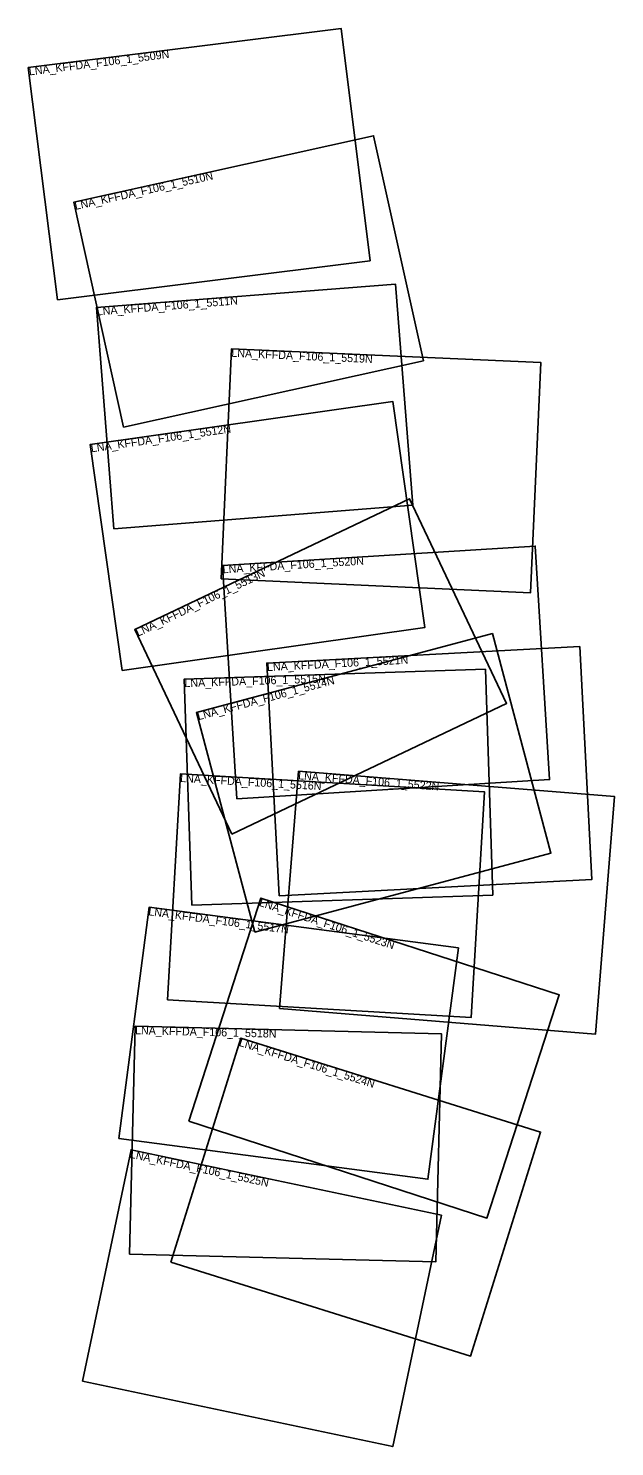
# Model space of a CAD drawing. Extents: x 685512 to 689179, y 275188 to 284049.
import ezdxf

# ---------------------------------------------------------------- set-up
doc = ezdxf.new("R2010")
doc.units = 0
doc.layers.add('Default', color=7, linetype='Continuous')

msp = doc.modelspace()

# ---------------------------------------------------------------- linework, layer by layer
at = {"layer": 'Default'}
for points in [[(685693.3, 282352.6), (685511.8, 283804.1), (687468, 284048.7), (687649.5, 282597.2)], [(686107.6, 281557.1), (685796.4, 282963.2), (687671.4, 283378.2), (687982.7, 281972.1)], [(686046.1, 280922.5), (685937.7, 282304.8), (687807.4, 282451.4), (687915.8, 281069.1)], [(686718.3, 280609.1), (686782.8, 282047), (688717.4, 281960.2), (688652.9, 280522.3)], [(686099.5, 280036.8), (685899.3, 281449.3), (687790.8, 281717.5), (687991.1, 280305)], [(686784.4, 279014.2), (686176.9, 280292.8), (687895.7, 281109.3), (688503.1, 279830.8)], [(686815.3, 279235), (686725.6, 280693.8), (688681.9, 280814.1), (688771.6, 279355.3)], [(686928.8, 278402.2), (686563.2, 279774.1), (688414.5, 280267.5), (688780.1, 278895.5)], [(687079.5, 278628.4), (687002.9, 280082.8), (688959.9, 280185.8), (689036.4, 278731.3)], [(686533.3, 278571.6), (686487.1, 279982.7), (688369.8, 280044.4), (688416, 278633.2)], [(686381.1, 277980.1), (686463.4, 279390.5), (688363.8, 279279.7), (688281.6, 277869.3)], [(687082.7, 277924.3), (687201.7, 279407.2), (689178.6, 279248.5), (689059.6, 277765.6)], [(686514.6, 277220.6), (686966.7, 278614.8), (688831.9, 278009.9), (688379.8, 276615.8)], [(686076.9, 277112.6), (686266.9, 278557.6), (688201.3, 278303.2), (688011.2, 276858.2)], [(686144.1, 276390.2), (686180.1, 277814.7), (688095.8, 277766.3), (688059.9, 276341.9)], [(686402.4, 276340.7), (686840.3, 277740), (688715.8, 277153.1), (688278, 275753.8)], [(685850.1, 275596.8), (686154.8, 277042), (688095.3, 276632.8), (687790.5, 275187.6)]]:
    msp.add_lwpolyline(points, close=True, dxfattribs=at)

# ---------------------------------------------------------------- texts
for s, rotation, p in [('LNA_KFFDA_F106_1_5509N', 7.12704, (685518.1, 283754.5)), ('LNA_KFFDA_F106_1_5510N', 12.4815, (685807.2, 282914.4)), ('LNA_KFFDA_F106_1_5511N', 4.48401, (685941.6, 282254.9)), ('LNA_KFFDA_F106_1_5519N', 357.43031, (686780.6, 281997.1)), ('LNA_KFFDA_F106_1_5512N', 8.06777, (685906.3, 281399.8)), ('LNA_KFFDA_F106_1_5520N', 3.51974, (686728.7, 280643.9)), ('LNA_KFFDA_F106_1_5513N', 25.41285, (686198.4, 280247.6)), ('LNA_KFFDA_F106_1_5521N', 3.01191, (687005.6, 280032.9)), ('LNA_KFFDA_F106_1_5515N', 1.87668, (686488.7, 279932.7)), ('LNA_KFFDA_F106_1_5514N', 14.92167, (686576, 279725.8)), ('LNA_KFFDA_F106_1_5516N', 356.66357, (686460.5, 279340.6)), ('LNA_KFFDA_F106_1_5522N', 355.41125, (687197.7, 279357.4)), ('LNA_KFFDA_F106_1_5523N', 342.03281, (686951.3, 278567.2)), ('LNA_KFFDA_F106_1_5517N', 352.50856, (686260.4, 278508)), ('LNA_KFFDA_F106_1_5518N', 358.55379, (686178.8, 277764.7)), ('LNA_KFFDA_F106_1_5524N', 342.62463, (686825.3, 277692.3)), ('LNA_KFFDA_F106_1_5525N', 348.09367, (686144.5, 276993.1))]:
    msp.add_text(s, height=50, rotation=rotation, dxfattribs=at).set_placement(p)

doc.saveas('drawing.dxf')
